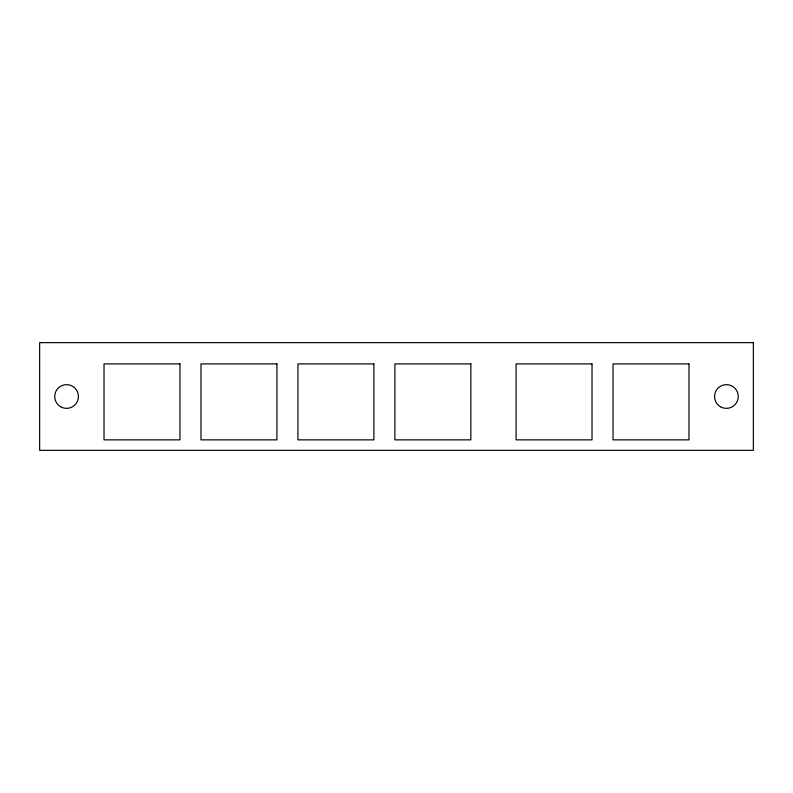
<?xml version="1.0" encoding="UTF-8"?>
<svg xmlns="http://www.w3.org/2000/svg" width="793" height="793" viewBox="0 0 793 793"><rect width="100%" height="100%" fill="white"/><g stroke="black" fill="none" stroke-linecap="round" stroke-linejoin="round"><path stroke-width="1.19" d="M753.35 342.635L39.65 342.635L39.65 450.365L753.35 450.365L753.35 342.635M179.961 363.908L104.022 363.908L104.022 439.857L179.961 439.857L179.961 363.908M276.926 363.908L200.976 363.908L200.976 439.857L276.926 439.857L276.926 363.908M373.88 363.908L297.93 363.908L297.93 439.857L373.88 439.857L373.88 363.908M470.834 363.908L394.884 363.908L394.884 439.857L470.834 439.857L470.834 363.908M592.024 363.908L516.074 363.908L516.074 439.857L592.024 439.857L592.024 363.908M688.978 363.908L613.039 363.908L613.039 439.857L688.978 439.857L688.978 363.908M720.49 406.759A11.845 11.845 0 0 0 738.263 396.5A11.845 11.845 0 0 0 720.49 386.241A11.845 11.845 0 0 0 720.49 406.759M60.655 406.759A11.845 11.845 0 0 0 78.428 396.5A11.845 11.845 0 0 0 60.655 386.241A11.845 11.845 0 0 0 60.655 406.759"/></g></svg>
